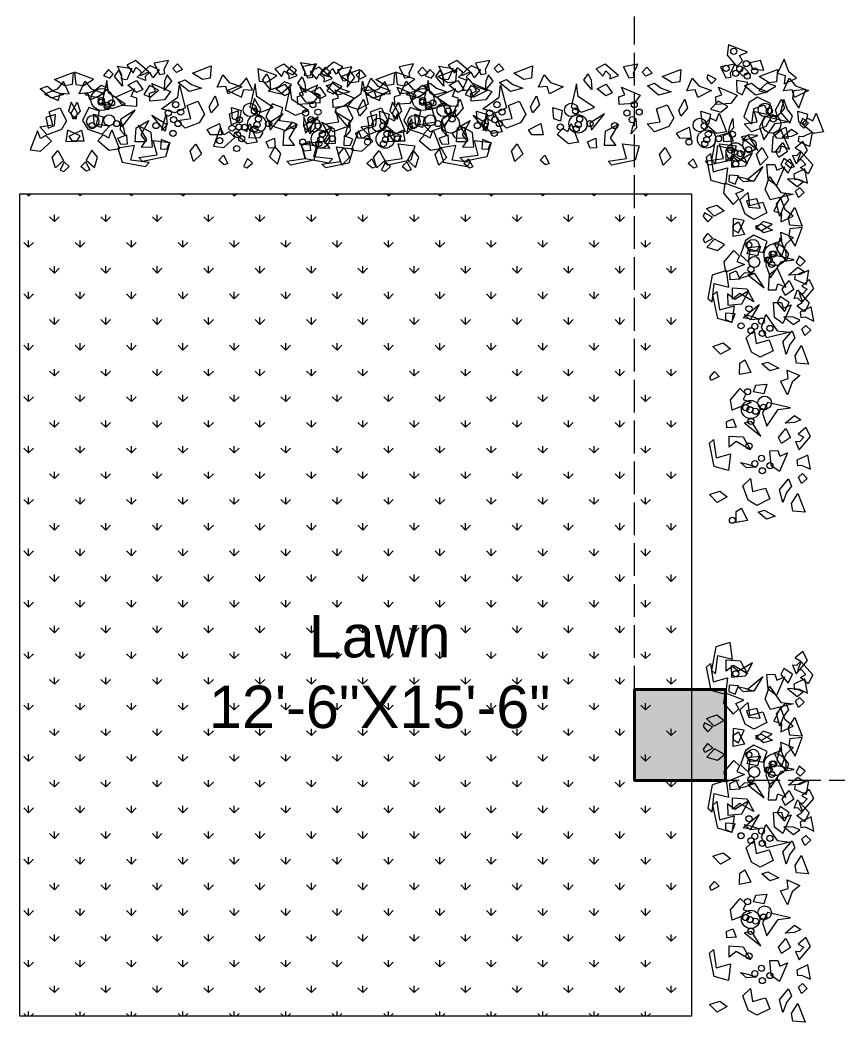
# Model space of a CAD drawing. Header units: inches. Extents: x 127915 to 129493, y -26045 to -25222.
# Drawn here: x 128051.2 to 128186.1, y -25935 to -25770.4 of the extents above; entities that cross this region are included whole.
import ezdxf

# ---------------------------------------------------------------- set-up
doc = ezdxf.new("R2010")
doc.units = ezdxf.units.IN
doc.header["$LTSCALE"] = 0.03
doc.header["$MEASUREMENT"] = 0
doc.linetypes.add('ACAD_ISO02W100', pattern=[15, 12, -3])
for name, color, linetype, lineweight in [('Col Boundary Wall 9x12', 170, 'Continuous', 30), ('LSTREEDC', 3, 'Continuous', 5), ('PROJ', 6, 'ACAD_ISO02W100', 13), ('TREE', 86, 'Continuous', 9), ('windows', 4, 'Continuous', 20)]:
    doc.layers.add(name, color=color, linetype=linetype, lineweight=lineweight)
doc.styles.get("Standard").update_dxf_attribs({"font": 'arial.ttf'})

# ---------------------------------------------------------------- blocks, each defined once
blk = doc.blocks.new('A$C322008BC')
at = {"layer": 'TREE', "linetype": 'Continuous'}
for points in [[(52.99, 20.53), (50.24, 22.87), (48.41, 21.9), (49.75, 20.34), (50.37, 21.47), (51.32, 20.58), (51.25, 19.8)], [(56.25, 20.17), (56.13, 21.02), (57.01, 22.88), (54.06, 22.31), (55.14, 20.02)], [(9.17, 21.19), (9.43, 18.65), (11.01, 18.44), (13.05, 19.77)], [(16.13, 21.76), (15.1, 20.55), (16.39, 19.95), (17.14, 20.79)], [(18.8, 19.78), (18.9, 20.64), (17.99, 22.48), (20.95, 21.97), (19.92, 19.66)], [(24.52, 19.2), (21.76, 21.54), (19.94, 20.57), (21.28, 19.01), (21.9, 20.14), (22.85, 19.26), (22.77, 18.47)], [(22.05, 20.21), (24.76, 22.61), (26.61, 21.68), (25.3, 20.08), (24.66, 21.2), (23.72, 20.3), (23.81, 19.51)], [(27.77, 18.84), (27.66, 19.7), (28.54, 21.55), (25.58, 20.98), (26.67, 18.7)], [(28.27, 20.67), (27.7, 19.37), (27.6, 17.41), (29.19, 19.39)], [(30.41, 20.88), (31.46, 19.68), (30.18, 19.06), (29.42, 19.88)], [(44.62, 21.02), (43.59, 19.81), (44.89, 19.21), (45.63, 20.04)], [(46.77, 20.87), (47.36, 19.57), (47.5, 17.62), (45.87, 19.56)], [(47.3, 19.04), (47.39, 19.9), (46.48, 21.73), (49.44, 21.23), (48.41, 18.92)], [(50.55, 19.47), (53.25, 21.87), (55.1, 20.94), (53.79, 19.34), (53.15, 20.46), (52.22, 19.56), (52.3, 18.77)], [(58.88, 22.2), (59.94, 21.01), (58.65, 20.39), (57.89, 21.21)], [(65.85, 21.77), (65.64, 19.23), (64.07, 18.98), (62, 20.27)], [(83.55, 19.81), (80.8, 22.15), (78.97, 21.18), (80.31, 19.62), (80.93, 20.75), (81.88, 19.86), (81.81, 19.08)], [(86.81, 19.45), (86.7, 20.3), (87.57, 22.16), (84.62, 21.59), (85.7, 19.31)], [(89.45, 21.48), (90.5, 20.29), (89.22, 19.67), (88.45, 20.49)], [(96.42, 21.05), (96.21, 18.51), (94.64, 18.26), (92.56, 19.55)], [(106.81, 19.45), (106.69, 20.3), (107.57, 22.16), (104.62, 21.59), (105.7, 19.31)], [(109.44, 21.48), (110.5, 20.29), (109.21, 19.67), (108.45, 20.49)], [(116.41, 21.05), (116.2, 18.51), (114.63, 18.26), (112.56, 19.55)], [(2.93, 16.71), (5.79, 15.35), (6.27, 16.89), (8.03, 16.75), (6.84, 19.3), (5.53, 17.7)], [(18.29, 19.54), (18.88, 18.24), (19.03, 16.29), (17.4, 18.23)], [(27.11, 13.67), (30.47, 16.05), (30.76, 18.62), (31.94, 13.88), (29.8, 12.79)], [(31.42, 15.97), (34.29, 14.6), (34.76, 16.15), (36.52, 16.01), (35.33, 18.56), (34.02, 16.96)], [(37.38, 20.44), (37.17, 17.9), (35.6, 17.65), (33.52, 18.94)], [(37.66, 20.45), (37.92, 17.91), (39.5, 17.69), (41.55, 19.03)], [(43.71, 16.09), (40.87, 14.67), (40.37, 16.21), (38.61, 16.03), (39.75, 18.6), (41.09, 17.04)], [(48.06, 13.89), (44.66, 16.2), (44.32, 18.76), (43.24, 14), (45.4, 12.95)], [(50.44, 18.73), (51.69, 16.92), (50.41, 16.3), (48.61, 17.76)], [(56.76, 19.93), (56.2, 18.62), (56.09, 16.67), (57.68, 18.65)], [(63.84, 17.17), (61.26, 16.47), (58.99, 18.37), (60.45, 18.93), (61.78, 17.91)], [(72.18, 17.42), (69.35, 16), (68.84, 17.54), (67.08, 17.36), (68.22, 19.93), (69.56, 18.36)], [(77.33, 20.15), (77.92, 18.85), (78.07, 16.9), (76.44, 18.84)], [(102.75, 16.7), (99.91, 15.28), (99.41, 16.82), (97.65, 16.64), (98.79, 19.21), (100.13, 17.64)], [(122.75, 16.7), (119.91, 15.28), (119.4, 16.82), (117.64, 16.64), (118.78, 19.21), (120.12, 17.64)], [(11.27, 16.62), (13.87, 15.98), (16.1, 17.93), (14.62, 18.45), (13.32, 17.41)], [(19.59, 12.56), (16.19, 14.87), (15.84, 17.43), (14.77, 12.67), (16.93, 11.62)], [(21.48, 17.8), (17.67, 16.07), (18.96, 14.37), (22.02, 14.18), (22.03, 15.82), (20.82, 16.18)], [(21.97, 17.4), (23.22, 15.59), (21.94, 14.97), (20.14, 16.43)], [(24.64, 18.46), (23.42, 16.63), (24.72, 16.03), (26.49, 17.53)], [(25.14, 16.8), (28.99, 15.15), (27.73, 13.43), (24.68, 13.17), (24.64, 14.82), (25.83, 15.2)], [(35.37, 15.84), (32.79, 15.14), (30.51, 17.04), (31.98, 17.6), (33.31, 16.58)], [(39.77, 15.88), (42.36, 15.24), (44.6, 17.19), (43.12, 17.71), (41.81, 16.67)], [(49.97, 17.06), (46.16, 15.33), (47.45, 13.63), (50.51, 13.44), (50.52, 15.08), (49.32, 15.44)], [(53.13, 17.72), (51.91, 15.89), (53.21, 15.29), (54.98, 16.79)], [(53.61, 18.13), (57.46, 16.48), (56.21, 14.76), (53.15, 14.5), (53.11, 16.14), (54.3, 16.53)], [(55.61, 12.93), (58.96, 15.31), (59.25, 17.88), (60.43, 13.14), (58.29, 12.05)], [(78.63, 13.17), (75.23, 15.48), (74.88, 18.04), (73.8, 13.28), (75.96, 12.23)], [(81.01, 18.01), (82.26, 16.2), (80.98, 15.58), (79.18, 17.04)], [(84.18, 17.41), (88.02, 15.76), (86.77, 14.04), (83.72, 13.78), (83.67, 15.42), (84.87, 15.81)], [(94.41, 16.45), (91.83, 15.75), (89.55, 17.65), (91.02, 18.21), (92.35, 17.19)], [(104.17, 17.41), (108.02, 15.76), (106.77, 14.04), (103.71, 13.78), (103.67, 15.42), (104.86, 15.81)], [(114.4, 16.45), (111.82, 15.75), (109.55, 17.65), (111.02, 18.21), (112.34, 17.19)], [(8.48, 15.01), (7.91, 13.15), (9.39, 11.53), (9.76, 12.77)], [(63.08, 14.46), (64.45, 11.79), (63.38, 10.01), (60.44, 8.89), (58.92, 10.53), (61.6, 10.92), (60.87, 13.62)], [(66.67, 15.61), (67.27, 13.76), (65.83, 12.11), (65.43, 13.34)], [(97.23, 14.89), (97.84, 13.04), (96.4, 11.39), (95.99, 12.62)], [(117.23, 14.89), (117.83, 13.04), (116.39, 11.39), (115.99, 12.62)], [(3.23, 11.84), (3.67, 9.69), (5.01, 10.18), (5.2, 12.49)], [(12.09, 13.93), (10.78, 11.24), (11.88, 9.48), (14.84, 8.42), (16.33, 10.09), (13.65, 10.43), (14.31, 13.14)], [(34.61, 13.13), (35.98, 10.47), (34.91, 8.68), (31.97, 7.57), (30.44, 9.2), (33.12, 9.59), (32.4, 12.29)], [(36.97, 14.27), (36.41, 12.41), (37.88, 10.79), (38.26, 12.03)], [(38.19, 14.28), (38.8, 12.43), (37.36, 10.78), (36.96, 12.01)], [(40.58, 13.19), (39.27, 10.5), (40.37, 8.74), (43.33, 7.68), (44.83, 9.35), (42.14, 9.69), (42.8, 12.4)], [(47.45, 9.23), (50.14, 12.6), (47.13, 10.7)], [(71.98, 12.55), (71.59, 10.39), (70.24, 10.85), (70, 13.16)], [(93.64, 13.74), (95.01, 11.07), (93.95, 9.29), (91.01, 8.18), (89.48, 9.81), (92.16, 10.2), (91.44, 12.9)], [(102.54, 11.83), (102.15, 9.67), (100.8, 10.13), (100.56, 12.44)], [(113.64, 13.74), (115.01, 11.07), (113.94, 9.29), (111.01, 8.18), (109.48, 9.81), (112.16, 10.2), (111.44, 12.9)], [(122.54, 11.83), (122.15, 9.67), (120.8, 10.13), (120.56, 12.44)], [(18.66, 11.25), (18.55, 9.3), (19.66, 8.08), (19.3, 9.59)], [(18.97, 7.9), (21.67, 11.27), (18.66, 9.37)], [(27.83, 9.03), (25.06, 12.34), (28.11, 10.5)], [(28.1, 10.32), (28.24, 8.37), (27.16, 7.13), (27.49, 8.64)], [(31.73, 11.1), (32.16, 8.95), (33.5, 9.44), (33.69, 11.75)], [(43.5, 11.22), (43.11, 9.06), (41.77, 9.52), (41.53, 11.83)], [(47.15, 10.51), (47.05, 8.56), (48.15, 7.34), (47.79, 8.84)], [(52.98, 10.49), (51.29, 7.57), (52.45, 6.07), (50.13, 6.09), (50.33, 9.01)], [(56.32, 8.29), (53.56, 11.6), (56.61, 9.76)], [(56.57, 11.65), (56.71, 9.69), (55.63, 8.46), (55.96, 9.96)], [(78.01, 8.51), (80.7, 11.88), (77.69, 9.98)], [(87.13, 10.93), (87.28, 8.97), (86.2, 7.74), (86.53, 9.24)], [(104.33, 12.03), (105.88, 8.14), (103.78, 7.81), (101.44, 9.79), (102.57, 10.98), (103.69, 10.41)], [(107.13, 10.93), (107.27, 8.97), (106.19, 7.74), (106.52, 9.24)], [(124.33, 12.03), (125.88, 8.14), (123.78, 7.81), (121.43, 9.79), (122.56, 10.98), (123.68, 10.41)], [(1.47, 9.14), (0, 5.22), (2.11, 4.93), (4.41, 6.96), (3.25, 8.13), (2.15, 7.53)], [(7.7, 9.24), (7.32, 6.91), (9.64, 6.98), (10.29, 8.05)], [(24.51, 9.17), (22.82, 6.25), (23.98, 4.75), (21.66, 4.77), (21.86, 7.68)], [(22.27, 10.18), (24.01, 7.29), (22.89, 5.77), (25.21, 5.84), (24.95, 8.74)], [(29.96, 8.4), (28.49, 4.48), (30.6, 4.19), (32.9, 6.22), (31.75, 7.39), (30.64, 6.79)], [(36.2, 8.5), (35.81, 6.17), (38.13, 6.24), (38.79, 7.31)], [(39.09, 8.53), (39.52, 6.21), (37.2, 6.23), (36.53, 7.29)], [(45.32, 8.56), (46.87, 4.67), (44.77, 4.34), (42.43, 6.32), (43.56, 7.51), (44.68, 6.94)], [(50.76, 9.44), (52.51, 6.55), (51.39, 5.03), (53.7, 5.1), (53.44, 8)], [(67.56, 9.86), (68, 7.54), (65.68, 7.56), (65, 8.61)], [(73.8, 9.89), (75.35, 6), (73.24, 5.67), (70.9, 7.64), (72.03, 8.84), (73.15, 8.26)], [(83.54, 9.77), (81.86, 6.85), (83.01, 5.35), (80.69, 5.37), (80.89, 8.29)], [(98.13, 9.14), (98.56, 6.82), (96.24, 6.84), (95.56, 7.89)], [(118.12, 9.14), (118.56, 6.82), (116.24, 6.84), (115.56, 7.89)], [(19.85, 6.23), (20, 4.28), (18.7, 4.2), (18.11, 5.5)], [(26.98, 7.34), (26.88, 5.38), (28.18, 5.33), (28.74, 6.64)], [(48.33, 7.56), (48.47, 5.61), (47.17, 5.53), (46.58, 6.83)], [(57.28, 5.97), (56.43, 3.02), (51.63, 2.03), (50.86, 2.85), (54.65, 3.38), (53.83, 6.39)], [(55.48, 6.59), (55.37, 4.64), (56.67, 4.59), (57.23, 5.9)], [(78.89, 6.84), (79.04, 4.89), (77.74, 4.81), (77.15, 6.11)], [(12.69, 5.14), (11.56, 3.07), (13.22, 1.52), (13.88, 3.69)], [(18.07, 5.56), (18.98, 2.63), (23.79, 1.74), (24.54, 2.57), (20.74, 3.03), (21.5, 6.06)], [(28.8, 4.64), (27.95, 1.69), (23.16, 0.7), (22.39, 1.52), (26.18, 2.05), (25.36, 5.06)], [(34.19, 4.33), (35.36, 2.28), (33.73, 0.7), (33.03, 2.85)], [(41.18, 4.4), (40.05, 2.33), (41.71, 0.78), (42.38, 2.94)], [(46.56, 4.82), (47.47, 1.89), (52.29, 1), (53.04, 1.83), (49.24, 2.29), (50, 5.32)], [(62.66, 5.66), (63.83, 3.61), (62.2, 2.02), (61.5, 4.18)], [(87.84, 5.25), (86.99, 2.3), (82.19, 1.31), (81.43, 2.13), (85.22, 2.66), (84.4, 5.67)], [(93.23, 4.94), (94.4, 2.89), (92.77, 1.3), (92.06, 3.46)], [(107.84, 5.25), (106.99, 2.3), (102.19, 1.31), (101.43, 2.13), (105.21, 2.66), (104.39, 5.67)], [(113.23, 4.94), (114.39, 2.89), (112.77, 1.3), (112.06, 3.46)], [(7.01, 2.69), (6.17, 1), (6.91, 0.74), (8.03, 1.72)], [(68.39, 3.33), (69.27, 1.65), (68.53, 1.38), (67.39, 2.33)], [(98.95, 2.61), (99.83, 0.93), (99.1, 0.66), (97.96, 1.61)], [(118.95, 2.61), (119.83, 0.93), (119.09, 0.66), (117.95, 1.61)], [(35.51, 1.95), (34.66, 0.26), (35.4, 0), (36.52, 0.98)], [(39.91, 2), (40.79, 0.33), (40.06, 0.05), (38.92, 1)]]:
    blk.add_lwpolyline(points, close=True, dxfattribs=at)
at = {"layer": 'TREE', "color": 20}
for centre, radius in [((43.27, 14.83), 2.27), ((43.14, 14.59), 0.63), ((43.14, 14.28), 0.63), ((45.27, 14.13), 0.63), ((44.37, 13.68), 0.63), ((44.37, 13.32), 0.63), ((56.98, 12.04), 0.63), ((58.5, 13.77), 0.63), ((59.53, 12.23), 0.63), ((73.83, 12.69), 1.39), ((74.74, 12.49), 0.63), ((85.3, 12.04), 0.63), ((86.82, 13.77), 0.63), ((87.85, 12.23), 0.63), ((113.78, 12.69), 1.39), ((114.69, 12.49), 0.63), ((5.35, 10.65), 0.63), ((20.69, 9.57), 1.39), ((41.38, 10.3), 1.26), ((44.78, 10.55), 1.13), ((46.3, 9.86), 0.63), ((58.08, 10.68), 0.63), ((58.99, 9.86), 0.63), ((75.22, 9.8), 1.89), ((75.58, 10.8), 0.63), ((77.69, 9.86), 0.63), ((86.39, 10.68), 0.63), ((100.35, 9.57), 1.39), ((115.17, 9.8), 1.89), ((115.53, 10.8), 0.63), ((3.83, 8.92), 0.63), ((6.39, 9.11), 0.63), ((22.07, 6.68), 1.89), ((21.59, 9.37), 0.63), ((22.44, 7.68), 0.63), ((41.24, 9.44), 0.63), ((54.45, 9.46), 0.63), ((57.96, 7.84), 0.63), ((71.57, 9.17), 0.63), ((74.85, 8.81), 0.63), ((75.27, 9.65), 0.63), ((82.77, 9.46), 0.63), ((101.74, 6.68), 1.89), ((101.26, 9.37), 0.63), ((102.1, 7.68), 0.63), ((1.3, 6.34), 0.63), ((4.93, 7.56), 0.63), ((5.84, 6.74), 0.63), ((18.42, 6.05), 0.63), ((21.7, 5.69), 0.63), ((22.12, 6.53), 0.63), ((24.54, 6.74), 0.63), ((98.09, 6.05), 0.63), ((101.37, 5.69), 0.63), ((101.79, 6.53), 0.63), ((104.21, 6.74), 0.63), ((4.81, 4.72), 0.63)]:
    blk.add_circle(centre, radius, dxfattribs=at)

msp = doc.modelspace()

# ---------------------------------------------------------------- hatches: boundary and pattern name
at = {"layer": 'LSTREEDC'}
h = msp.add_hatch(color=256, dxfattribs=at)
h.dxf.hatch_style = 1
h.paths.add_polyline_path([(128152.66, -25895.91), (128167.66, -25895.91), (128167.66, -25880.91), (128152.66, -25880.91)])
at = {"layer": 'TREE', "linetype": 'Continuous'}
h = msp.add_hatch(dxfattribs=at)
h.set_pattern_fill('GRASS', color=256, scale=6)
h.set_pattern_definition([(90, (103873.8233, -6508.13), (-4.2426407, 4.2426407), [1.125, -7.3602814]), (45, (103873.823, -6508.13), (-4.2426407, 4.2426407), [1.125, -4.875]), (135, (103873.823, -6508.13), (-4.2426407, -4.2426407), [1.125, -4.875])])
h.paths.add_polyline_path([(128162.04, -25799.05), (128051.2, -25799.05), (128051.2, -25934.83), (128162.04, -25934.83)])
h.paths.add_polyline_path([(128081.41, -25866.85), (128139.73, -25866.85), (128139.73, -25889.17), (128081.41, -25889.17)], flags=24)

# ---------------------------------------------------------------- linework, layer by layer
at = {"layer": 'Col Boundary Wall 9x12', "color": 1, "linetype": 'Continuous', "lineweight": 40, "ltscale": 0.2}
msp.add_lwpolyline([(128167.66, -25895.91), (128152.66, -25895.91), (128152.66, -25880.91), (128167.66, -25880.91)], close=True, dxfattribs=at)
at = {"layer": 'LSTREEDC'}
msp.add_lwpolyline([(128152.66, -25895.91), (128167.66, -25895.91), (128167.66, -25880.91), (128152.66, -25880.91)], close=True, dxfattribs=at)
at = {"layer": 'PROJ', "ltscale": 15}
for p, q in [((128152.66, -25895.91), (128152.66, -25769.81)), ((128338.66, -25895.91), (128152.66, -25895.91))]:
    msp.add_line(p, q, dxfattribs=at)
at = {"layer": 'TREE', "linetype": 'Continuous'}
for points in [[(128171.28, -25775.67), (128168.14, -25774.49), (128167.91, -25776.18), (128169.53, -25778.02), (128170.46, -25777.1), (128169.99, -25776.21)], [(128177.33, -25776.83), (128176.24, -25779.13), (128177.48, -25779.51), (128177.36, -25780.92), (128179.4, -25779.96), (128178.13, -25778.92)], [(128067.94, -25780.13), (128068.02, -25779.44), (128067.29, -25777.97), (128069.66, -25778.38), (128068.83, -25780.22)], [(128072.5, -25778.94), (128070.3, -25777.06), (128068.83, -25777.84), (128069.9, -25779.09), (128070.4, -25778.18), (128071.16, -25778.89), (128071.1, -25779.52)], [(128070.54, -25779.79), (128072.71, -25777.87), (128074.19, -25778.61), (128073.14, -25779.89), (128072.62, -25778.99), (128071.88, -25779.71), (128071.95, -25780.34)], [(128075.1, -25779.22), (128075.01, -25778.54), (128075.71, -25777.06), (128073.35, -25777.51), (128074.22, -25779.34)], [(128077.21, -25777.6), (128078.05, -25778.55), (128077.03, -25779.05), (128076.42, -25778.4)], [(128082.79, -25777.94), (128082.62, -25779.97), (128081.36, -25780.17), (128079.7, -25779.14)], [(128096.95, -25779.51), (128094.75, -25777.64), (128093.28, -25778.41), (128094.36, -25779.67), (128094.85, -25778.76), (128095.61, -25779.47), (128095.56, -25780.1)], [(128099.56, -25779.8), (128099.46, -25779.12), (128100.17, -25777.63), (128097.8, -25778.09), (128098.67, -25779.92)], [(128101.66, -25778.17), (128102.51, -25779.13), (128101.48, -25779.63), (128100.87, -25778.97)], [(128107.24, -25778.52), (128107.07, -25780.55), (128105.81, -25780.75), (128104.15, -25779.72)], [(128115.55, -25779.8), (128115.46, -25779.12), (128116.16, -25777.63), (128113.8, -25778.09), (128114.66, -25779.92)], [(128117.66, -25778.17), (128118.5, -25779.13), (128117.48, -25779.63), (128116.87, -25778.97)], [(128123.24, -25778.52), (128123.07, -25780.55), (128121.81, -25780.75), (128120.15, -25779.72)], [(128173.44, -25777.08), (128171.71, -25777.43), (128172.11, -25778.5), (128173.96, -25778.65)], [(128060.01, -25779.01), (128059.84, -25781.04), (128058.59, -25781.24), (128056.93, -25780.21)], [(128060.23, -25779), (128060.44, -25781.03), (128061.7, -25781.2), (128063.34, -25780.14)], [(128065.8, -25778.54), (128064.98, -25779.51), (128066.02, -25779.99), (128066.61, -25779.32)], [(128067.52, -25778.67), (128067.99, -25779.71), (128068.11, -25781.27), (128066.8, -25779.71)], [(128075.52, -25779.41), (128075.06, -25780.46), (128074.98, -25782.02), (128076.25, -25780.44)], [(128087.85, -25781.42), (128085.58, -25782.56), (128085.18, -25781.33), (128083.77, -25781.47), (128084.68, -25779.41), (128085.76, -25780.67)], [(128091.97, -25779.24), (128092.44, -25780.28), (128092.56, -25781.84), (128091.26, -25780.29)], [(128112.31, -25782), (128110.03, -25783.14), (128109.63, -25781.9), (128108.22, -25782.05), (128109.13, -25779.99), (128110.21, -25781.24)], [(128128.3, -25782), (128126.03, -25783.14), (128125.63, -25781.9), (128124.22, -25782.05), (128125.13, -25779.99), (128126.2, -25781.24)], [(128166.12, -25780.11), (128164.76, -25779.43), (128164.55, -25780.02), (128165.33, -25780.92)], [(128058.4, -25782.69), (128056.34, -25783.25), (128054.52, -25781.73), (128055.69, -25781.28), (128056.75, -25782.1)], [(128055.24, -25782.59), (128057.53, -25783.68), (128057.91, -25782.44), (128059.32, -25782.55), (128058.37, -25780.51), (128057.32, -25781.79)], [(128065.08, -25782.49), (128062.81, -25783.62), (128062.4, -25782.39), (128061, -25782.54), (128061.91, -25780.48), (128062.98, -25781.73)], [(128061.92, -25782.65), (128063.99, -25783.17), (128065.78, -25781.61), (128064.6, -25781.19), (128063.55, -25782.03)], [(128068.56, -25784.25), (128065.84, -25782.4), (128065.56, -25780.35), (128064.7, -25784.16), (128066.43, -25785)], [(128070.09, -25781.71), (128067.04, -25783.1), (128068.07, -25784.45), (128070.51, -25784.61), (128070.52, -25783.29), (128069.56, -25783.01)], [(128070.46, -25780.38), (128071.46, -25781.82), (128070.44, -25782.32), (128068.99, -25781.15)], [(128072.61, -25781.18), (128071.64, -25782.65), (128072.67, -25783.13), (128074.09, -25781.93)], [(128072.99, -25780.85), (128076.07, -25782.18), (128075.07, -25783.55), (128072.63, -25783.76), (128072.59, -25782.44), (128073.55, -25782.14)], [(128074.59, -25785.01), (128077.27, -25783.11), (128077.51, -25781.05), (128078.45, -25784.85), (128076.74, -25785.72)], [(128081.18, -25781.63), (128079.12, -25782.19), (128077.29, -25780.66), (128078.47, -25780.22), (128079.53, -25781.03)], [(128093.01, -25784.82), (128090.29, -25782.98), (128090.01, -25780.93), (128089.15, -25784.74), (128090.88, -25785.58)], [(128094.91, -25780.95), (128095.91, -25782.4), (128094.89, -25782.9), (128093.45, -25781.73)], [(128097.45, -25781.43), (128100.52, -25782.75), (128099.52, -25784.13), (128097.08, -25784.33), (128097.04, -25783.02), (128098, -25782.71)], [(128105.63, -25782.2), (128103.57, -25782.76), (128101.75, -25781.24), (128102.92, -25780.79), (128103.98, -25781.61)], [(128113.44, -25781.43), (128116.52, -25782.75), (128115.52, -25784.13), (128113.08, -25784.33), (128113.04, -25783.02), (128114, -25782.71)], [(128121.63, -25782.2), (128119.56, -25782.76), (128117.74, -25781.24), (128118.92, -25780.79), (128119.98, -25781.61)], [(128171.36, -25780.66), (128169.49, -25780.35), (128169.54, -25782.2), (128170.4, -25782.73)], [(128175.97, -25781.28), (128174.48, -25780.82), (128173.18, -25782), (128174.18, -25782.31)], [(128083.44, -25782.87), (128083.92, -25784.35), (128082.77, -25785.67), (128082.45, -25784.69)], [(128107.89, -25783.45), (128108.38, -25784.93), (128107.22, -25786.25), (128106.9, -25785.26)], [(128123.89, -25783.45), (128124.37, -25784.93), (128123.22, -25786.25), (128122.9, -25785.26)], [(128175.11, -25784.17), (128172.95, -25783.11), (128171.54, -25784), (128170.7, -25786.37), (128172.03, -25787.56), (128172.3, -25785.41), (128174.48, -25785.94)], [(128180.91, -25781.83), (128178.88, -25782.04), (128178.71, -25783.3), (128179.77, -25784.94)], [(128057.79, -25784.86), (128058.89, -25786.99), (128058.04, -25788.42), (128055.68, -25789.31), (128054.46, -25788), (128056.61, -25787.68), (128056.03, -25785.52)], [(128059.68, -25783.95), (128059.23, -25785.43), (128060.41, -25786.73), (128060.71, -25785.74)], [(128060.66, -25783.94), (128061.15, -25785.41), (128059.99, -25786.73), (128059.67, -25785.75)], [(128062.57, -25784.81), (128061.52, -25786.96), (128062.4, -25788.37), (128064.77, -25789.21), (128065.97, -25787.88), (128063.82, -25787.61), (128064.35, -25785.44)], [(128080.57, -25783.79), (128081.67, -25785.92), (128080.81, -25787.35), (128078.46, -25788.24), (128077.24, -25786.94), (128079.38, -25786.62), (128078.81, -25784.46)], [(128087.69, -25785.32), (128087.37, -25787.05), (128086.3, -25786.68), (128086.1, -25784.83)], [(128105.02, -25784.37), (128106.12, -25786.5), (128105.26, -25787.93), (128102.91, -25788.82), (128101.69, -25787.51), (128103.83, -25787.2), (128103.26, -25785.04)], [(128121.02, -25784.37), (128122.11, -25786.5), (128121.26, -25787.93), (128118.91, -25788.82), (128117.69, -25787.51), (128119.83, -25787.2), (128119.25, -25785.04)], [(128168.07, -25784.64), (128166.42, -25783.74), (128165.18, -25785.07), (128166.91, -25785.6)], [(128177.26, -25783.51), (128176.74, -25785.59), (128178.3, -25787.38), (128178.73, -25786.19), (128177.89, -25785.15)], [(128055.49, -25786.48), (128055.84, -25788.2), (128056.91, -25787.81), (128057.06, -25785.96)], [(128064.91, -25786.38), (128064.6, -25788.11), (128063.52, -25787.74), (128063.33, -25785.89)], [(128068.06, -25787.98), (128070.22, -25785.28), (128067.81, -25786.8)], [(128075.16, -25788.73), (128072.95, -25786.08), (128075.39, -25787.55)], [(128075.36, -25786.04), (128075.48, -25787.6), (128074.61, -25788.6), (128074.88, -25787.39)], [(128092.52, -25788.55), (128094.67, -25785.86), (128092.26, -25787.38)], [(128099.81, -25786.62), (128099.93, -25788.18), (128099.06, -25789.17), (128099.33, -25787.96)], [(128112.14, -25785.89), (128111.83, -25787.63), (128110.75, -25787.25), (128110.56, -25785.41)], [(128113.57, -25785.73), (128114.81, -25788.85), (128113.13, -25789.11), (128111.26, -25787.53), (128112.16, -25786.57), (128113.05, -25787.03)], [(128115.81, -25786.62), (128115.92, -25788.18), (128115.06, -25789.17), (128115.32, -25787.96)], [(128128.14, -25785.89), (128127.82, -25787.63), (128126.74, -25787.25), (128126.55, -25785.41)], [(128129.57, -25785.73), (128130.81, -25788.85), (128129.13, -25789.11), (128127.25, -25787.53), (128128.16, -25786.57), (128129.05, -25787.03)], [(128174.01, -25790.17), (128175.86, -25787.45), (128177.91, -25787.17), (128174.1, -25786.31), (128173.26, -25788.04)], [(128181.37, -25787.4), (128180.4, -25786.57), (128179.92, -25787.61), (128180.59, -25788.21)], [(128067.83, -25786.95), (128067.74, -25788.51), (128068.63, -25789.48), (128068.34, -25788.28)], [(128072.49, -25786.96), (128071.14, -25789.3), (128072.06, -25790.5), (128070.21, -25790.48), (128070.37, -25788.16)], [(128070.72, -25787.81), (128072.11, -25790.12), (128071.21, -25791.34), (128073.07, -25791.28), (128072.86, -25788.96)], [(128084.16, -25787.47), (128084.5, -25789.33), (128082.65, -25789.31), (128082.1, -25788.47)], [(128089.14, -25787.45), (128090.38, -25790.56), (128088.7, -25790.83), (128086.83, -25789.24), (128087.73, -25788.29), (128088.63, -25788.75)], [(128096.94, -25787.54), (128095.59, -25789.88), (128096.52, -25791.08), (128094.66, -25791.06), (128094.82, -25788.73)], [(128108.61, -25788.05), (128108.95, -25789.91), (128107.1, -25789.89), (128106.56, -25789.04)], [(128124.6, -25788.05), (128124.95, -25789.91), (128123.1, -25789.89), (128122.55, -25789.04)], [(128054.08, -25788.64), (128052.9, -25791.78), (128054.59, -25792.01), (128056.43, -25790.39), (128055.5, -25789.45), (128054.62, -25789.93)], [(128059.06, -25788.56), (128058.75, -25790.42), (128060.61, -25790.37), (128061.13, -25789.51)], [(128061.38, -25788.53), (128061.72, -25790.39), (128059.87, -25790.38), (128059.33, -25789.53)], [(128066.36, -25788.51), (128067.61, -25791.62), (128065.92, -25791.89), (128064.05, -25790.31), (128064.96, -25789.35), (128065.85, -25789.81)], [(128068.77, -25789.31), (128068.88, -25790.88), (128067.85, -25790.94), (128067.37, -25789.9)], [(128093.22, -25789.89), (128093.33, -25791.45), (128092.3, -25791.51), (128091.82, -25790.47)], [(128168.41, -25788.95), (128166.07, -25789.68), (128165.36, -25793.53), (128166.02, -25794.13), (128166.39, -25791.09), (128168.81, -25791.7)], [(128168.94, -25790.38), (128167.38, -25790.49), (128167.32, -25789.46), (128168.36, -25788.98)], [(128170.28, -25789.67), (128172.98, -25791.83), (128171.46, -25789.42)], [(128172.97, -25789.42), (128171.4, -25789.34), (128170.43, -25790.22), (128171.63, -25789.93)], [(128178.2, -25791.68), (128176.82, -25788.63), (128175.46, -25789.66), (128175.31, -25792.11), (128176.62, -25792.11), (128176.91, -25791.15)], [(128179.59, -25789.13), (128178.55, -25789.6), (128176.99, -25789.72), (128178.55, -25788.41)], [(128179.79, -25789.54), (128180.47, -25789.62), (128181.94, -25788.88), (128181.54, -25791.25), (128179.69, -25790.43)], [(128067.35, -25791.5), (128068.08, -25793.85), (128071.94, -25794.56), (128072.53, -25793.89), (128069.49, -25793.53), (128070.1, -25791.11)], [(128075.93, -25790.59), (128075.25, -25792.95), (128071.41, -25793.74), (128070.8, -25793.08), (128073.83, -25792.65), (128073.17, -25790.25)], [(128074.49, -25790.08), (128074.4, -25791.65), (128075.44, -25791.69), (128075.89, -25790.64)], [(128080.24, -25790.84), (128081.17, -25792.47), (128079.87, -25793.74), (128079.3, -25792.02)], [(128100.38, -25791.16), (128099.7, -25793.52), (128095.86, -25794.31), (128095.25, -25793.66), (128098.28, -25793.23), (128097.62, -25790.82)], [(128104.69, -25791.41), (128105.62, -25793.05), (128104.32, -25794.32), (128103.76, -25792.59)], [(128116.38, -25791.16), (128115.7, -25793.52), (128111.86, -25794.31), (128111.25, -25793.66), (128114.28, -25793.23), (128113.62, -25790.82)], [(128120.69, -25791.41), (128121.62, -25793.05), (128120.32, -25794.32), (128119.75, -25792.59)], [(128177.88, -25792.07), (128176.44, -25793.07), (128175.94, -25792.05), (128177.11, -25790.61)], [(128179.32, -25794.11), (128181.2, -25791.91), (128180.42, -25790.44), (128179.17, -25791.52), (128180.07, -25792.01), (128179.37, -25792.77), (128178.74, -25792.71)], [(128057.46, -25791.9), (128058.39, -25793.54), (128057.09, -25794.8), (128056.53, -25793.08)], [(128063.05, -25791.84), (128062.15, -25793.5), (128063.48, -25794.74), (128064.01, -25793)], [(128084.81, -25792.7), (128085.52, -25794.04), (128084.93, -25794.26), (128084.02, -25793.5)], [(128109.27, -25793.27), (128109.97, -25794.61), (128109.38, -25794.83), (128108.47, -25794.07)], [(128125.26, -25793.27), (128125.97, -25794.61), (128125.38, -25794.83), (128124.47, -25794.07)], [(128167.67, -25797.54), (128165.31, -25796.86), (128164.52, -25793.02), (128165.18, -25792.41), (128165.6, -25795.44), (128168.01, -25794.78)], [(128171.29, -25794.1), (128168.96, -25792.75), (128167.76, -25793.68), (128167.77, -25791.82), (128170.1, -25791.98)], [(128172.1, -25792.31), (128169.8, -25793.71), (128168.58, -25792.81), (128168.63, -25794.66), (128170.96, -25794.45)], [(128178.73, -25794.2), (128177.27, -25793.23), (128176.79, -25794.27), (128177.99, -25795.68)], [(128180.13, -25792.14), (128182.05, -25794.3), (128181.3, -25795.78), (128180.03, -25794.73), (128180.92, -25794.22), (128180.2, -25793.47), (128179.57, -25793.54)], [(128058.51, -25793.8), (128057.84, -25795.15), (128058.43, -25795.36), (128059.32, -25794.58)], [(128062.04, -25793.76), (128062.74, -25795.1), (128062.15, -25795.32), (128061.24, -25794.56)], [(128171.18, -25796.76), (128173.83, -25794.55), (128172.36, -25796.99)], [(128177.41, -25794.61), (128176.08, -25797.68), (128174.71, -25796.68), (128174.5, -25794.24), (128175.81, -25794.2), (128176.12, -25795.16)], [(128179.03, -25796.71), (128179.72, -25796.62), (128181.2, -25797.32), (128180.75, -25794.96), (128178.92, -25795.83)], [(128169.83, -25796.08), (128168.27, -25796), (128168.23, -25797.03), (128169.28, -25797.49)], [(128172.22, -25796.97), (128170.65, -25797.09), (128169.66, -25796.22), (128170.87, -25796.49)], [(128174.9, -25796.18), (128176.8, -25798.87), (128178.86, -25799.1), (128175.07, -25800.04), (128174.19, -25798.33)], [(128180.5, -25797.11), (128179.45, -25796.66), (128177.89, -25796.57), (128179.47, -25797.85)], [(128170.68, -25798.47), (128167.54, -25797.29), (128167.32, -25798.98), (128168.94, -25800.82), (128169.87, -25799.89), (128169.39, -25799.01)], [(128180.66, -25798.82), (128179.71, -25799.66), (128179.21, -25798.64), (128179.86, -25798.03)], [(128051.2, -25799.05), (128162.04, -25799.05), (128162.04, -25934.83), (128051.2, -25934.83)], [(128174.46, -25802.18), (128172.33, -25803.28), (128170.91, -25802.42), (128170.01, -25800.07), (128171.32, -25798.85), (128171.64, -25800.99), (128173.8, -25800.42)], [(128172.84, -25799.88), (128171.12, -25800.22), (128171.51, -25801.29), (128173.36, -25801.45)], [(128176.73, -25799.63), (128175.65, -25801.92), (128176.88, -25802.3), (128176.77, -25803.71), (128178.81, -25802.76), (128177.53, -25801.71)], [(128176.63, -25802.79), (128176.07, -25800.73), (128177.6, -25798.9), (128178.04, -25800.08), (128177.22, -25801.14)], [(128167.42, -25801.85), (128165.79, -25802.78), (128164.52, -25801.48), (128166.24, -25800.92)], [(128180.32, -25804.4), (128178.28, -25804.23), (128178.08, -25802.97), (128179.12, -25801.31)], [(128165.52, -25802.9), (128164.17, -25802.22), (128163.96, -25802.82), (128164.74, -25803.71)], [(128170.76, -25803.45), (128168.9, -25803.14), (128168.95, -25805), (128169.81, -25805.52)], [(128170.79, -25805.77), (128168.93, -25806.11), (128168.94, -25804.26), (128169.79, -25803.71)], [(128175.38, -25804.07), (128173.89, -25803.62), (128172.59, -25804.8), (128173.58, -25805.1)], [(128175.39, -25805.05), (128173.91, -25805.53), (128172.59, -25804.38), (128173.57, -25804.06)], [(128180.32, -25804.62), (128178.29, -25804.83), (128178.12, -25806.09), (128179.18, -25807.73)], [(128165.56, -25806.43), (128164.22, -25807.13), (128164, -25806.54), (128164.76, -25805.63)], [(128174.51, -25806.96), (128172.36, -25805.91), (128170.95, -25806.79), (128170.11, -25809.16), (128171.44, -25810.36), (128171.71, -25808.21), (128173.88, -25808.74)], [(128176.84, -25809.46), (128175.7, -25807.19), (128176.93, -25806.79), (128176.78, -25805.38), (128178.84, -25806.29), (128177.59, -25807.37)], [(128176.67, -25806.31), (128176.15, -25808.38), (128177.71, -25810.17), (128178.13, -25808.99), (128177.3, -25807.94)], [(128167.48, -25807.44), (128165.82, -25806.54), (128164.58, -25807.87), (128166.32, -25808.4)], [(128172.94, -25809.3), (128171.21, -25808.99), (128171.58, -25807.91), (128173.43, -25807.71)], [(128170.81, -25810.75), (128167.7, -25811.99), (128167.43, -25810.31), (128169.01, -25808.44), (128169.97, -25809.34), (128169.51, -25810.24)], [(128175.07, -25812.95), (128176.92, -25810.22), (128178.97, -25809.95), (128175.16, -25809.08), (128174.32, -25810.81)], [(128180.78, -25810.19), (128179.81, -25809.37), (128179.33, -25810.4), (128180, -25811)], [(128177.61, -25814.47), (128176.22, -25811.42), (128174.87, -25812.45), (128174.71, -25814.9), (128176.03, -25814.91), (128176.31, -25813.95)], [(128180.65, -25811.91), (128179.62, -25812.38), (128178.06, -25812.5), (128179.61, -25811.19)], [(128167.82, -25811.74), (128165.47, -25812.47), (128164.76, -25816.32), (128165.43, -25816.92), (128165.79, -25813.88), (128168.21, -25814.49)], [(128170.01, -25813.16), (128168.45, -25813.27), (128168.38, -25812.23), (128169.42, -25811.76)], [(128172.37, -25812.22), (128170.81, -25812.13), (128169.84, -25813.02), (128171.04, -25812.73)], [(128171.34, -25812.45), (128174.04, -25814.61), (128172.52, -25812.2)], [(128179.19, -25812.33), (128179.88, -25812.41), (128181.35, -25811.68), (128180.95, -25814.05), (128179.1, -25813.22)], [(128172.36, -25816.88), (128170.02, -25815.53), (128168.82, -25816.45), (128168.84, -25814.6), (128171.17, -25814.76)], [(128178.95, -25814.85), (128177.5, -25815.85), (128177, -25814.82), (128178.17, -25813.38)], [(128180.38, -25816.89), (128182.26, -25814.68), (128181.48, -25813.22), (128180.23, -25814.29), (128181.14, -25814.79), (128180.43, -25815.55), (128179.8, -25815.49)], [(128168.73, -25820.31), (128166.37, -25819.64), (128165.58, -25815.8), (128166.24, -25815.19), (128166.67, -25818.22), (128169.07, -25817.56)], [(128171.51, -25815.1), (128169.2, -25816.5), (128167.98, -25815.6), (128168.04, -25817.46), (128170.36, -25817.25)], [(128178.14, -25817), (128176.67, -25816.03), (128176.2, -25817.06), (128177.39, -25818.48)], [(128179.53, -25814.93), (128181.46, -25817.09), (128180.71, -25818.57), (128179.44, -25817.53), (128180.33, -25817.01), (128179.61, -25816.27), (128178.98, -25816.34)], [(128170.59, -25819.55), (128173.24, -25817.34), (128171.77, -25819.78)], [(128178.47, -25817.38), (128177.14, -25820.46), (128175.77, -25819.46), (128175.56, -25817.01), (128176.88, -25816.98), (128177.18, -25817.94)], [(128180.1, -25819.49), (128180.78, -25819.4), (128182.26, -25820.1), (128181.81, -25817.74), (128179.98, -25818.6)], [(128169.24, -25818.87), (128167.67, -25818.79), (128167.64, -25819.83), (128168.68, -25820.28)], [(128173.28, -25819.75), (128171.72, -25819.86), (128170.73, -25819), (128171.93, -25819.26)], [(128174.31, -25818.98), (128176.21, -25821.66), (128178.27, -25821.9), (128174.47, -25822.84), (128173.6, -25821.13)], [(128179.91, -25819.9), (128178.86, -25819.45), (128177.3, -25819.37), (128178.88, -25820.64)], [(128181.72, -25821.6), (128180.77, -25822.44), (128180.27, -25821.42), (128180.93, -25820.81)], [(128175.53, -25824.96), (128173.4, -25826.05), (128171.97, -25825.2), (128171.08, -25822.85), (128172.38, -25821.63), (128172.7, -25823.77), (128174.86, -25823.19)], [(128177.69, -25825.57), (128177.13, -25823.5), (128178.66, -25821.68), (128179.1, -25822.86), (128178.29, -25823.92)], [(128168.49, -25824.63), (128166.85, -25825.56), (128165.58, -25824.26), (128167.3, -25823.69)], [(128181.38, -25827.18), (128179.35, -25827.01), (128179.15, -25825.75), (128180.18, -25824.09)], [(128171.85, -25828.54), (128169.99, -25828.89), (128170.01, -25827.03), (128170.85, -25826.49)], [(128176.45, -25827.83), (128174.97, -25828.31), (128173.65, -25827.16), (128174.63, -25826.84)], [(128166.62, -25829.2), (128165.29, -25829.91), (128165.06, -25829.32), (128165.82, -25828.41)], [(128177.9, -25832.24), (128176.76, -25829.97), (128177.99, -25829.57), (128177.85, -25828.16), (128179.91, -25829.07), (128178.65, -25830.14)], [(128174, -25832.08), (128172.27, -25831.76), (128172.64, -25830.68), (128174.49, -25830.49)], [(128171.87, -25833.53), (128168.76, -25834.77), (128168.5, -25833.09), (128170.08, -25831.22), (128171.03, -25832.12), (128170.57, -25833.01)], [(128174.5, -25837.4), (128176.34, -25834.68), (128178.4, -25834.4), (128174.58, -25833.54), (128173.74, -25835.27)], [(128180.08, -25836.36), (128179.04, -25836.83), (128177.48, -25836.95), (128179.03, -25835.64)], [(128169.43, -25837.61), (128167.87, -25837.72), (128167.81, -25836.69), (128168.85, -25836.21)], [(128170.77, -25836.9), (128173.47, -25839.06), (128171.94, -25836.65)], [(128179.81, -25841.34), (128181.68, -25839.14), (128180.91, -25837.67), (128179.65, -25838.74), (128180.56, -25839.24), (128179.85, -25840), (128179.22, -25839.94)], [(128171.78, -25841.33), (128169.44, -25839.98), (128168.24, -25840.9), (128168.26, -25839.05), (128170.59, -25839.21)], [(128178.37, -25839.3), (128176.92, -25840.3), (128176.43, -25839.28), (128177.59, -25837.83)], [(128168.16, -25844.77), (128165.8, -25844.09), (128165.01, -25840.25), (128165.66, -25839.64), (128166.09, -25842.67), (128168.5, -25842.01)], [(128177.89, -25841.83), (128176.57, -25844.91), (128175.19, -25843.91), (128174.99, -25841.47), (128176.3, -25841.43), (128176.61, -25842.39)], [(128179.52, -25843.94), (128180.2, -25843.85), (128181.69, -25844.55), (128181.24, -25842.19), (128179.41, -25843.06)], [(128172.7, -25844.2), (128171.14, -25844.32), (128170.15, -25843.45), (128171.36, -25843.72)], [(128181.15, -25846.05), (128180.2, -25846.89), (128179.7, -25845.87), (128180.35, -25845.26)], [(128174.95, -25849.41), (128172.82, -25850.51), (128171.39, -25849.65), (128170.5, -25847.3), (128171.81, -25846.08), (128172.12, -25848.22), (128174.28, -25847.65)], [(128177.12, -25850.02), (128176.56, -25847.96), (128178.08, -25846.13), (128178.53, -25847.31), (128177.71, -25848.37)], [(128167.91, -25849.08), (128166.27, -25850.01), (128165, -25848.71), (128166.73, -25848.14)], [(128180.8, -25851.63), (128178.77, -25851.46), (128178.57, -25850.2), (128179.6, -25848.54)], [(128171.27, -25853), (128169.41, -25853.34), (128169.43, -25851.49), (128170.28, -25850.94)], [(128175.87, -25852.28), (128174.4, -25852.76), (128173.07, -25851.61), (128174.06, -25851.29)], [(128168.41, -25873.13), (128166.07, -25873.86), (128165.36, -25877.72), (128166.02, -25878.31), (128166.39, -25875.27), (128168.81, -25875.88)], [(128179.32, -25878.29), (128181.2, -25876.09), (128180.42, -25874.63), (128179.17, -25875.7), (128180.07, -25876.2), (128179.37, -25876.96), (128178.74, -25876.9)], [(128167.67, -25881.72), (128165.31, -25881.04), (128164.52, -25877.21), (128165.18, -25876.59), (128165.6, -25879.63), (128168.01, -25878.97)], [(128171.29, -25878.29), (128168.96, -25876.94), (128167.76, -25877.86), (128167.77, -25876.01), (128170.1, -25876.17)], [(128172.1, -25876.5), (128169.8, -25877.89), (128168.58, -25876.99), (128168.63, -25878.85), (128170.96, -25878.64)], [(128180.13, -25876.32), (128182.05, -25878.49), (128181.3, -25879.96), (128180.03, -25878.92), (128180.92, -25878.4), (128180.2, -25877.66), (128179.57, -25877.73)], [(128171.18, -25880.94), (128173.83, -25878.73), (128172.36, -25881.17)], [(128177.41, -25878.79), (128176.08, -25881.87), (128174.71, -25880.87), (128174.5, -25878.42), (128175.81, -25878.39), (128176.12, -25879.34)], [(128178.73, -25878.39), (128177.27, -25877.42), (128176.79, -25878.45), (128177.99, -25879.87)], [(128169.83, -25880.27), (128168.27, -25880.18), (128168.23, -25881.22), (128169.28, -25881.67)], [(128172.22, -25881.16), (128170.65, -25881.27), (128169.66, -25880.41), (128170.87, -25880.67)], [(128174.9, -25880.37), (128176.8, -25883.05), (128178.86, -25883.29), (128175.07, -25884.23), (128174.19, -25882.52)], [(128179.03, -25880.9), (128179.72, -25880.81), (128181.2, -25881.51), (128180.75, -25879.15), (128178.92, -25880.01)], [(128170.68, -25882.65), (128167.54, -25881.47), (128167.32, -25883.16), (128168.94, -25885), (128169.87, -25884.08), (128169.39, -25883.19)], [(128180.5, -25881.3), (128179.45, -25880.84), (128177.89, -25880.76), (128179.47, -25882.03)], [(128180.66, -25883.01), (128179.71, -25883.85), (128179.21, -25882.82), (128179.86, -25882.21)], [(128174.46, -25886.37), (128172.33, -25887.46), (128170.91, -25886.61), (128170.01, -25884.26), (128171.32, -25883.04), (128171.64, -25885.18), (128173.8, -25884.6)], [(128176.73, -25883.82), (128175.65, -25886.11), (128176.88, -25886.49), (128176.77, -25887.9), (128178.81, -25886.94), (128177.53, -25885.9)], [(128176.63, -25886.98), (128176.07, -25884.91), (128177.6, -25883.09), (128178.04, -25884.27), (128177.22, -25885.33)], [(128167.42, -25886.03), (128165.79, -25886.97), (128164.52, -25885.67), (128166.24, -25885.1)], [(128172.84, -25884.06), (128171.12, -25884.41), (128171.51, -25885.48), (128173.36, -25885.64)], [(128180.32, -25888.58), (128178.28, -25888.42), (128178.08, -25887.16), (128179.12, -25885.5)], [(128165.52, -25887.09), (128164.17, -25886.41), (128163.96, -25887), (128164.74, -25887.9)], [(128170.76, -25887.64), (128168.9, -25887.33), (128168.95, -25889.18), (128169.81, -25889.71)], [(128170.79, -25889.95), (128168.93, -25890.3), (128168.94, -25888.44), (128169.79, -25887.9)], [(128175.38, -25888.26), (128173.89, -25887.8), (128172.59, -25888.98), (128173.58, -25889.29)], [(128175.39, -25889.24), (128173.91, -25889.72), (128172.59, -25888.57), (128173.57, -25888.25)], [(128180.32, -25888.81), (128178.29, -25889.02), (128178.12, -25890.28), (128179.18, -25891.92)], [(128165.56, -25890.61), (128164.22, -25891.31), (128164, -25890.73), (128164.76, -25889.82)], [(128174.51, -25891.15), (128172.36, -25890.1), (128170.95, -25890.98), (128170.11, -25893.35), (128171.44, -25894.54), (128171.71, -25892.39), (128173.88, -25892.92)], [(128176.84, -25893.65), (128175.7, -25891.38), (128176.93, -25890.98), (128176.78, -25889.57), (128178.84, -25890.48), (128177.59, -25891.55)], [(128167.48, -25891.62), (128165.82, -25890.72), (128164.58, -25892.05), (128166.32, -25892.58)], [(128172.94, -25893.48), (128171.21, -25893.17), (128171.58, -25892.09), (128173.43, -25891.9)], [(128176.67, -25890.49), (128176.15, -25892.57), (128177.71, -25894.36), (128178.13, -25893.17), (128177.3, -25892.13)], [(128170.81, -25894.94), (128167.7, -25896.18), (128167.43, -25894.5), (128169.01, -25892.62), (128169.97, -25893.53), (128169.51, -25894.42)], [(128175.07, -25897.13), (128176.92, -25894.41), (128178.97, -25894.13), (128175.16, -25893.27), (128174.32, -25895)], [(128180.78, -25894.38), (128179.81, -25893.55), (128179.33, -25894.59), (128180, -25895.19)], [(128180.65, -25896.09), (128179.62, -25896.57), (128178.06, -25896.68), (128179.61, -25895.38)], [(128167.82, -25895.93), (128165.47, -25896.66), (128164.76, -25900.51), (128165.43, -25901.11), (128165.79, -25898.07), (128168.21, -25898.68)], [(128170.01, -25897.34), (128168.45, -25897.46), (128168.38, -25896.42), (128169.42, -25895.95)], [(128172.37, -25896.4), (128170.81, -25896.32), (128169.84, -25897.2), (128171.04, -25896.91)], [(128171.34, -25896.64), (128174.04, -25898.79), (128172.52, -25896.38)], [(128177.61, -25898.66), (128176.22, -25895.61), (128174.87, -25896.64), (128174.71, -25899.09), (128176.03, -25899.1), (128176.31, -25898.13)], [(128179.19, -25896.52), (128179.88, -25896.6), (128181.35, -25895.86), (128180.95, -25898.23), (128179.1, -25897.41)], [(128178.95, -25899.03), (128177.5, -25900.04), (128177, -25899.01), (128178.17, -25897.57)], [(128180.38, -25901.07), (128182.26, -25898.87), (128181.48, -25897.41), (128180.23, -25898.48), (128181.14, -25898.97), (128180.43, -25899.73), (128179.8, -25899.68)], [(128168.73, -25904.5), (128166.37, -25903.82), (128165.58, -25899.98), (128166.24, -25899.37), (128166.67, -25902.4), (128169.07, -25901.75)], [(128171.51, -25899.29), (128169.2, -25900.69), (128167.98, -25899.79), (128168.04, -25901.64), (128170.36, -25901.43)], [(128172.36, -25901.06), (128170.02, -25899.72), (128168.82, -25900.64), (128168.84, -25898.78), (128171.17, -25898.94)], [(128178.14, -25901.19), (128176.67, -25900.21), (128176.2, -25901.25), (128177.39, -25902.66)], [(128179.53, -25899.12), (128181.46, -25901.28), (128180.71, -25902.76), (128179.44, -25901.71), (128180.33, -25901.2), (128179.61, -25900.45), (128178.98, -25900.52)], [(128170.59, -25903.74), (128173.24, -25901.53), (128171.77, -25903.97)], [(128178.47, -25901.57), (128177.14, -25904.65), (128175.77, -25903.64), (128175.56, -25901.2), (128176.88, -25901.17), (128177.18, -25902.12)], [(128180.1, -25903.68), (128180.78, -25903.58), (128182.26, -25904.29), (128181.81, -25901.92), (128179.98, -25902.79)], [(128169.24, -25903.06), (128167.67, -25902.98), (128167.64, -25904.02), (128168.68, -25904.47)], [(128173.28, -25903.93), (128171.72, -25904.05), (128170.73, -25903.19), (128171.93, -25903.45)], [(128174.31, -25903.17), (128176.21, -25905.85), (128178.27, -25906.08), (128174.47, -25907.02), (128173.6, -25905.31)], [(128179.91, -25904.09), (128178.86, -25903.64), (128177.3, -25903.55), (128178.88, -25904.83)], [(128181.72, -25905.79), (128180.77, -25906.63), (128180.27, -25905.6), (128180.93, -25904.99)], [(128175.53, -25909.14), (128173.4, -25910.24), (128171.97, -25909.39), (128171.08, -25907.04), (128172.38, -25905.81), (128172.7, -25907.96), (128174.86, -25907.38)], [(128177.69, -25909.75), (128177.13, -25907.69), (128178.66, -25905.87), (128179.1, -25907.04), (128178.29, -25908.1)], [(128168.49, -25908.81), (128166.85, -25909.75), (128165.58, -25908.44), (128167.3, -25907.88)], [(128181.38, -25911.36), (128179.35, -25911.19), (128179.15, -25909.94), (128180.18, -25908.28)], [(128171.85, -25912.73), (128169.99, -25913.08), (128170.01, -25911.22), (128170.85, -25910.68)], [(128176.45, -25912.01), (128174.97, -25912.5), (128173.65, -25911.35), (128174.63, -25911.02)], [(128166.62, -25913.39), (128165.29, -25914.09), (128165.06, -25913.5), (128165.82, -25912.59)], [(128177.9, -25916.43), (128176.76, -25914.16), (128177.99, -25913.75), (128177.85, -25912.35), (128179.91, -25913.26), (128178.65, -25914.33)], [(128174, -25916.26), (128172.27, -25915.95), (128172.64, -25914.87), (128174.49, -25914.68)], [(128171.87, -25917.72), (128168.76, -25918.96), (128168.5, -25917.28), (128170.08, -25915.4), (128171.03, -25916.31), (128170.57, -25917.2)], [(128174.5, -25921.58), (128176.34, -25918.86), (128178.4, -25918.59), (128174.58, -25917.72), (128173.74, -25919.45)], [(128180.08, -25920.54), (128179.04, -25921.02), (128177.48, -25921.13), (128179.03, -25919.83)], [(128169.43, -25921.79), (128167.87, -25921.91), (128167.81, -25920.87), (128168.85, -25920.4)], [(128170.77, -25921.09), (128173.47, -25923.24), (128171.94, -25920.84)], [(128171.78, -25925.52), (128169.44, -25924.17), (128168.24, -25925.09), (128168.26, -25923.23), (128170.59, -25923.4)], [(128178.37, -25923.48), (128176.92, -25924.49), (128176.43, -25923.46), (128177.59, -25922.02)], [(128179.81, -25925.52), (128181.68, -25923.32), (128180.91, -25921.86), (128179.65, -25922.93), (128180.56, -25923.43), (128179.85, -25924.19), (128179.22, -25924.13)], [(128168.16, -25928.95), (128165.8, -25928.27), (128165.01, -25924.43), (128165.66, -25923.82), (128166.09, -25926.86), (128168.5, -25926.2)], [(128177.89, -25926.02), (128176.57, -25929.1), (128175.19, -25928.1), (128174.99, -25925.65), (128176.3, -25925.62), (128176.61, -25926.57)], [(128179.52, -25928.13), (128180.2, -25928.04), (128181.69, -25928.74), (128181.24, -25926.38), (128179.41, -25927.24)], [(128172.7, -25928.39), (128171.14, -25928.5), (128170.15, -25927.64), (128171.36, -25927.9)], [(128181.15, -25930.24), (128180.2, -25931.08), (128179.7, -25930.05), (128180.35, -25929.44)], [(128174.95, -25933.6), (128172.82, -25934.69), (128171.39, -25933.84), (128170.5, -25931.49), (128171.81, -25930.26), (128172.12, -25932.41), (128174.28, -25931.83)], [(128177.12, -25934.21), (128176.56, -25932.14), (128178.08, -25930.32), (128178.53, -25931.5), (128177.71, -25932.56)], [(128167.91, -25933.26), (128166.27, -25934.2), (128165, -25932.9), (128166.73, -25932.33)], [(128180.8, -25935.81), (128178.77, -25935.65), (128178.57, -25934.39), (128179.6, -25932.73)]]:
    msp.add_lwpolyline(points, close=True, dxfattribs=at)
at = {"layer": 'TREE', "color": 20}
for centre, radius in [((128169.03, -25775.54), 0.504), ((128167.74, -25778.34), 0.504), ((128170.01, -25778.44), 0.504), ((128171.1, -25777.56), 0.504), ((128172.48, -25778.78), 0.504), ((128169.35, -25779.17), 0.504), ((128171.25, -25779.61), 0.504), ((128064.72, -25783.49), 1.81), ((128064.62, -25783.69), 0.504), ((128064.62, -25783.94), 0.504), ((128065.6, -25784.41), 0.504), ((128065.6, -25784.7), 0.504), ((128066.32, -25784.06), 0.504), ((128076.9, -25784.34), 0.504), ((128077.73, -25785.58), 0.504), ((128089.17, -25785.21), 1.11), ((128089.9, -25785.37), 0.504), ((128099.56, -25784.34), 0.504), ((128100.39, -25785.58), 0.504), ((128121.13, -25785.21), 1.11), ((128121.86, -25785.37), 0.504), ((128063.21, -25787.12), 1.01), ((128065.93, -25786.92), 0.906), ((128075.69, -25785.72), 0.504), ((128076.57, -25786.82), 0.504), ((128090.28, -25787.52), 1.51), ((128090.57, -25786.72), 0.504), ((128098.35, -25785.72), 0.504), ((128099.22, -25786.82), 0.504), ((128110.39, -25787.7), 1.11), ((128122.24, -25787.52), 1.51), ((128122.53, -25786.72), 0.504), ((128063.1, -25787.81), 0.504), ((128067.15, -25787.47), 0.504), ((128073.66, -25787.79), 0.504), ((128077.3, -25787.47), 0.504), ((128087.36, -25788.02), 0.504), ((128089.98, -25788.32), 0.504), ((128090.32, -25787.64), 0.504), ((128092.26, -25787.47), 0.504), ((128096.32, -25787.79), 0.504), ((128111.11, -25787.87), 0.504), ((128076.47, -25789.09), 0.504), ((128108.57, -25790.52), 0.504), ((128111.5, -25790.02), 1.51), ((128111.54, -25790.14), 0.504), ((128111.79, -25789.21), 0.504), ((128113.47, -25789.97), 0.504), ((128168.8, -25789.23), 0.504), ((128171.62, -25791.04), 1.11), ((128111.2, -25790.81), 0.504), ((128169.3, -25792.15), 1.51), ((128168.51, -25791.85), 0.504), ((128169.18, -25792.19), 0.504), ((128171.46, -25791.77), 0.504), ((128170.11, -25792.44), 0.504), ((128169.35, -25794.13), 0.504), ((128171.51, -25807.49), 0.504), ((128172.2, -25807.6), 1.01), ((128175.83, -25809.11), 1.81), ((128172.4, -25810.32), 0.906), ((128174.62, -25809.99), 0.504), ((128174.91, -25809.99), 0.504), ((128175.38, -25809.01), 0.504), ((128175.63, -25809.01), 0.504), ((128171.85, -25811.53), 0.504), ((128175.27, -25810.71), 0.504), ((128171.53, -25818.05), 0.504), ((128173.6, -25820.08), 0.504), ((128170.23, -25820.86), 0.504), ((128171.85, -25821.68), 0.504), ((128172.5, -25820.95), 0.504), ((128174.98, -25821.29), 0.504), ((128173.74, -25822.12), 0.504), ((128171.3, -25831.75), 0.504), ((128174.12, -25833.56), 1.11), ((128171.8, -25834.67), 1.51), ((128171.01, -25834.37), 0.504), ((128171.68, -25834.71), 0.504), ((128172.61, -25834.96), 0.504), ((128173.95, -25834.29), 0.504), ((128171.85, -25836.65), 0.504), ((128171.53, -25840.71), 0.504), ((128173.6, -25842.73), 0.504), ((128172.5, -25843.61), 0.504), ((128173.74, -25844.78), 0.504), ((128174.98, -25843.95), 0.504), ((128168.8, -25852.96), 0.504), ((128169.35, -25878.31), 0.504), ((128171.51, -25891.68), 0.504), ((128172.2, -25891.78), 1.01), ((128175.83, -25893.3), 1.81), ((128172.4, -25894.51), 0.906), ((128174.62, -25894.18), 0.504), ((128174.91, -25894.18), 0.504), ((128175.38, -25893.19), 0.504), ((128175.63, -25893.19), 0.504), ((128171.85, -25895.72), 0.504), ((128175.27, -25894.9), 0.504), ((128171.53, -25902.24), 0.504), ((128170.23, -25905.05), 0.504), ((128172.5, -25905.14), 0.504), ((128173.6, -25904.26), 0.504), ((128174.98, -25905.48), 0.504), ((128171.85, -25905.87), 0.504), ((128173.74, -25906.31), 0.504), ((128171.3, -25915.93), 0.504), ((128174.12, -25917.75), 1.11), ((128171.8, -25918.86), 1.51), ((128171.01, -25918.56), 0.504), ((128171.68, -25918.89), 0.504), ((128173.95, -25918.47), 0.504), ((128172.61, -25919.15), 0.504), ((128171.85, -25920.83), 0.504), ((128171.53, -25924.89), 0.504), ((128173.6, -25926.92), 0.504), ((128172.5, -25927.8), 0.504), ((128174.98, -25928.13), 0.504), ((128173.74, -25928.96), 0.504)]:
    msp.add_circle(centre, radius, dxfattribs=at)

# ---------------------------------------------------------------- block references
at = {"layer": 'windows', "xscale": 0.7999999999883585, "yscale": 0.7999999999883585, "zscale": 0.7999999999883585}
msp.add_blockref('A$C322008BC', (128083.14, -25795.36), dxfattribs=at)

# ---------------------------------------------------------------- texts
at = {"insert": (128110.57, -25868.6), "char_height": 7, "width": 55.9554, "attachment_point": 2}
msp.add_mtext('Lawn\\P12\'-6"X15\'-6"', dxfattribs=at)

doc.saveas('drawing.dxf')
